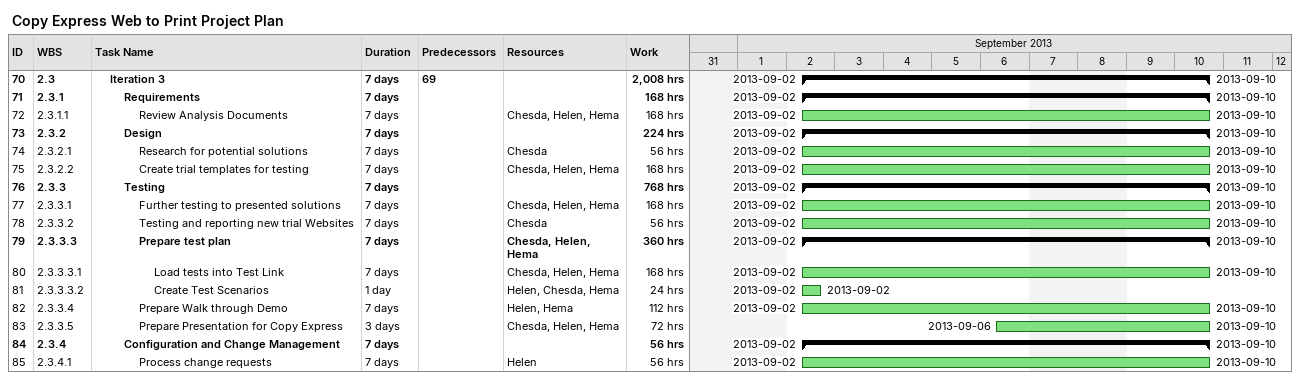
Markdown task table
Copy Express Web to Print Project Plan

| ID | WBS | Task | Duration | Start | Finish | Predecessors | Resources | Work (h) |
|---|---|---|---|---|---|---|---|---|
| 70 | 2.3 | **Iteration 3** | 7d | 2013-09-02 | 2013-09-10 | 69 |  | 2008 |
| 71 | 2.3.1 | **Requirements** | 7d | 2013-09-02 | 2013-09-10 |  |  | 168 |
| 72 | 2.3.1.1 | Review Analysis Documents | 7d | 2013-09-02 | 2013-09-10 |  | Chesda, Helen, Hema | 168 |
| 73 | 2.3.2 | **Design** | 7d | 2013-09-02 | 2013-09-10 |  |  | 224 |
| 74 | 2.3.2.1 | Research for potential solutions | 7d | 2013-09-02 | 2013-09-10 |  | Chesda | 56 |
| 75 | 2.3.2.2 | Create trial templates for testing | 7d | 2013-09-02 | 2013-09-10 |  | Chesda, Helen, Hema | 168 |
| 76 | 2.3.3 | **Testing** | 7d | 2013-09-02 | 2013-09-10 |  |  | 768 |
| 77 | 2.3.3.1 | Further testing to presented solutions | 7d | 2013-09-02 | 2013-09-10 |  | Chesda, Helen, Hema | 168 |
| 78 | 2.3.3.2 | Testing and reporting new trial Websites | 7d | 2013-09-02 | 2013-09-10 |  | Chesda | 56 |
| 79 | 2.3.3.3 | **Prepare test plan** | 7d | 2013-09-02 | 2013-09-10 |  | Chesda, Helen, Hema | 360 |
| 80 | 2.3.3.3.1 | Load tests into Test Link | 7d | 2013-09-02 | 2013-09-10 |  | Chesda, Helen, Hema | 168 |
| 81 | 2.3.3.3.2 | Create Test Scenarios | 1d | 2013-09-02 | 2013-09-02 |  | Helen, Chesda, Hema | 24 |
| 82 | 2.3.3.4 | Prepare Walk through Demo | 7d | 2013-09-02 | 2013-09-10 |  | Helen, Hema | 112 |
| 83 | 2.3.3.5 | Prepare Presentation for Copy Express | 3d | 2013-09-06 | 2013-09-10 |  | Chesda, Helen, Hema | 72 |
| 84 | 2.3.4 | **Configuration and Change Management** | 7d | 2013-09-02 | 2013-09-10 |  |  | 56 |
| 85 | 2.3.4.1 | Process change requests | 7d | 2013-09-02 | 2013-09-10 |  | Helen | 56 |
